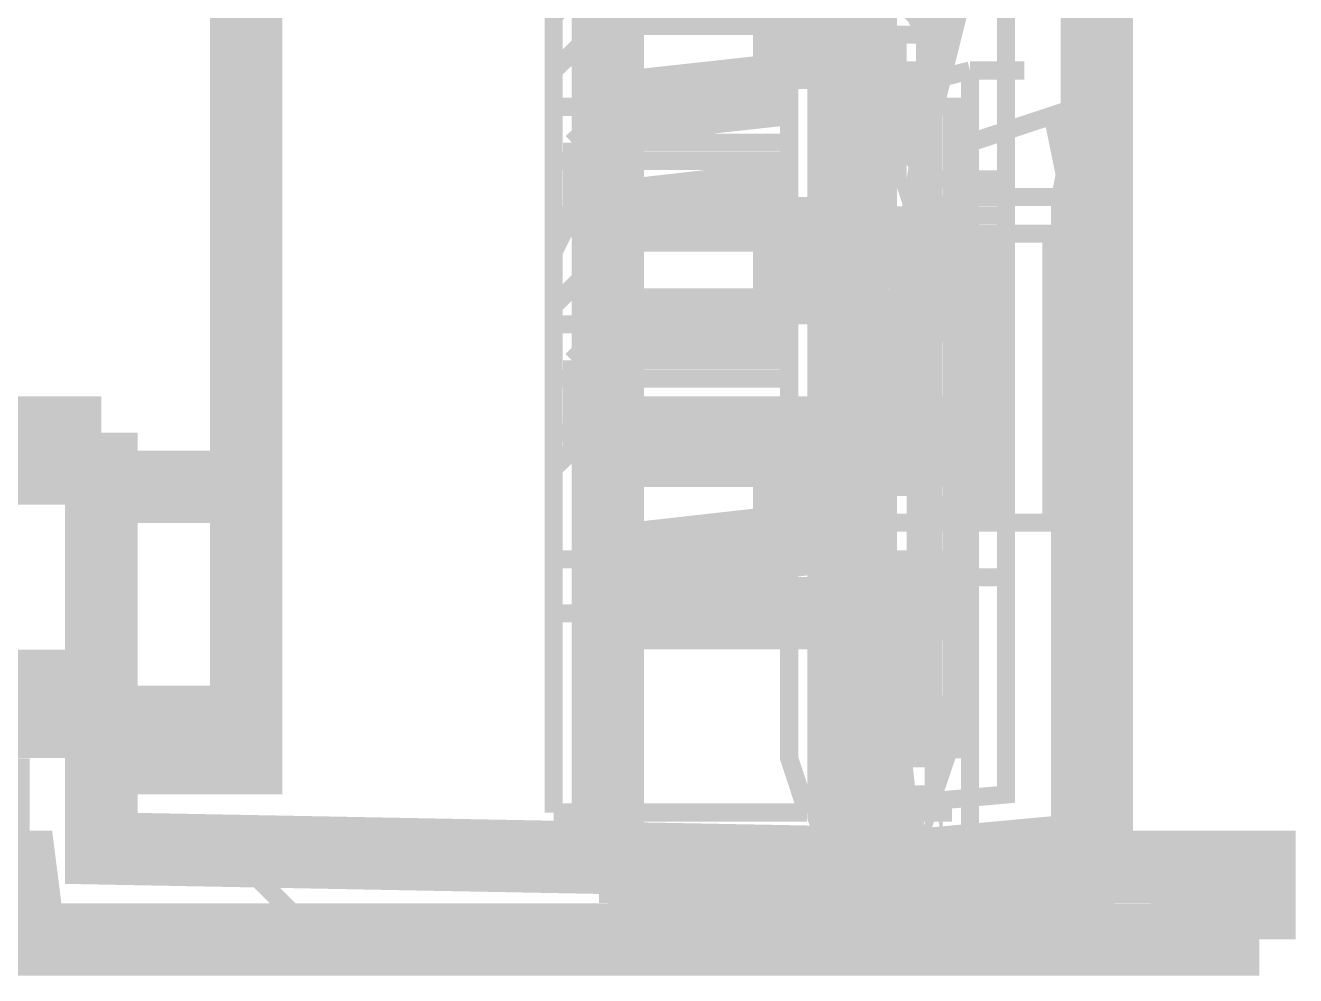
# Model space of a CAD drawing. Header units: metres. Extents: x 2999 to 3164, y 1641 to 1678.
# Drawn here: x 3015.3638 to 3015.5811, y 1650.1362 to 1650.2988 of the extents above; entities that cross this region are included whole.
import ezdxf

# ---------------------------------------------------------------- set-up
doc = ezdxf.new("R2010")
doc.units = ezdxf.units.M
doc.layers.add('BLACK', color=7, linetype='Continuous')

msp = doc.modelspace()

# ---------------------------------------------------------------- linework, layer by layer
at = {"layer": 'BLACK'}
for points, const_width in [([(3015.51304, 1652.5263), (3015.5099, 1652.52316), (3015.5099, 1652.51394), (3015.50675, 1652.47993), (3015.50675, 1650.19818), (3015.5099, 1650.16717), (3015.51304, 1650.1548), (3015.54713, 1650.15795)], 0.01238), ([(3015.50675, 1652.47993), (3015.50375, 1652.47993), (3015.50375, 1650.19818), (3015.50675, 1650.19818)], 0.01238), ([(3015.53155, 1650.29108), (3015.53155, 1650.56969)], 0.0031), ([(3015.49446, 1650.19818), (3015.49446, 1650.51396)], 0.0031), ([(3015.45416, 1650.50774), (3015.45416, 1650.16409)], 0.0031), ([(3015.46345, 1650.50467), (3015.46345, 1650.15795)], 0.0031), ([(3015.54713, 1650.28793), (3015.54713, 1650.4087)], 0.01238), ([(3014.67412, 1650.17024), (3015.36448, 1650.16717), (3015.36133, 1650.16717), (3015.36448, 1650.14237), (3015.54398, 1650.14237), (3015.54398, 1650.1548), (3015.37677, 1650.15795), (3015.37677, 1650.17338), (3015.40157, 1650.17338), (3015.40157, 1650.1796), (3015.35205, 1650.1796), (3015.35205, 1650.32816), (3015.31489, 1650.32816), (3015.31489, 1650.35611), (3015.35205, 1650.35611), (3015.35205, 1650.38083), (3014.68641, 1650.3839)], 0.01238), ([(3015.52233, 1650.31887), (3015.52233, 1650.3158), (3015.5254, 1650.32816)], 0.01238), ([(3015.5254, 1650.32509), (3015.52233, 1650.31887), (3015.52233, 1650.32509), (3015.52233, 1650.30966), (3015.52233, 1650.3158)], 0.01238), ([(3015.46345, 1650.33131), (3015.46345, 1650.1548)], 0.01238), ([(3015.40157, 1650.32816), (3015.40157, 1650.21983)], 0.01238), ([(3015.49446, 1650.30651), (3015.49446, 1650.28793)], 0.01238), ([(3015.49446, 1650.30337), (3015.46652, 1650.30337)], 0.01238), ([(3015.4573, 1650.30337), (3015.45416, 1650.30037), (3015.45416, 1650.28486)], 0.0031), ([(3015.46652, 1650.30037), (3015.46345, 1650.30037), (3015.46038, 1650.29722), (3015.4573, 1650.29408), (3015.45416, 1650.29108), (3015.45416, 1650.28486), (3015.49446, 1650.28486), (3015.49446, 1650.28793)], 0.0031), ([(3015.51919, 1650.28486), (3015.51919, 1650.29722), (3015.5099, 1650.29722), (3015.5099, 1650.28486)], 0.0031), ([(3015.51304, 1650.29722), (3015.51304, 1650.29108), (3015.5099, 1650.29108), (3015.5099, 1650.28486)], 0.0031), ([(3015.5099, 1650.29722), (3015.5099, 1650.28486)], 0.0031), ([(3015.51304, 1650.29722), (3015.51919, 1650.29722)], 0.0031), ([(3015.51304, 1650.29722), (3015.51611, 1650.29722)], 0.0031), ([(3015.51919, 1650.29722), (3015.51919, 1650.28486), (3015.52233, 1650.28486)], 0.0031), ([(3015.51919, 1650.28486), (3015.51919, 1650.29722)], 0.0031), ([(3015.51919, 1650.29722), (3015.52233, 1650.29722)], 0.0031), ([(3015.49446, 1650.28793), (3015.46652, 1650.28486)], 0.01238), ([(3015.54713, 1650.28793), (3015.55013, 1650.28793)], 0.01238), ([(3015.54713, 1650.28793), (3015.55013, 1650.28793)], 0.01238), ([(3015.54713, 1650.26943), (3015.54713, 1650.28793)], 0.01238), ([(3015.54713, 1650.26943), (3015.54713, 1650.28793)], 0.01238), ([(3015.5254, 1650.29108), (3015.51304, 1650.28793), (3015.5099, 1650.27557)], 0.0031), ([(3015.51919, 1650.29108), (3015.51611, 1650.27872), (3015.51611, 1650.27557), (3015.51304, 1650.27872), (3015.51304, 1650.29108)], 0.0031), ([(3015.51919, 1650.29108), (3015.51919, 1650.27557), (3015.51611, 1650.27872), (3015.51611, 1650.29108), (3015.51304, 1650.29108)], 0.0031), ([(3015.51304, 1650.29108), (3015.51304, 1650.27557), (3015.51611, 1650.26628), (3015.51611, 1650.27243), (3015.51919, 1650.29108)], 0.0031), ([(3015.51611, 1650.27243), (3015.5254, 1650.27243), (3015.5254, 1650.29108)], 0.0031), ([(3015.51611, 1650.29108), (3015.51611, 1650.27557), (3015.51919, 1650.26628), (3015.51919, 1650.29108), (3015.51919, 1650.27557), (3015.51611, 1650.27872), (3015.51611, 1650.29108), (3015.51611, 1650.27557), (3015.51919, 1650.26628), (3015.51919, 1650.29108)], 0.0031), ([(3015.53155, 1650.29108), (3015.5254, 1650.29108)], 0.0031), ([(3015.53155, 1650.29108), (3015.53469, 1650.29108)], 0.0031), ([(3015.53155, 1650.27243), (3015.53155, 1650.29108)], 0.0031), ([(3015.53155, 1650.27243), (3015.53155, 1650.29108)], 0.0031), ([(3015.53155, 1650.29108), (3015.53155, 1650.28793)], 0.0031), ([(3015.54713, 1650.26943), (3015.54398, 1650.28486)], 0.01238), ([(3015.49446, 1650.28793), (3015.46345, 1650.28793), (3015.46345, 1650.28486), (3015.46038, 1650.28171), (3015.4573, 1650.27872)], 0.0031), ([(3015.46652, 1650.28793), (3015.46652, 1650.26314)], 0.0031), ([(3015.54713, 1650.26943), (3015.54084, 1650.26943), (3015.54398, 1650.28486), (3015.54713, 1650.28793)], 0.0031), ([(3015.54398, 1650.28486), (3015.54713, 1650.28793)], 0.0031), ([(3015.54398, 1650.28486), (3015.54713, 1650.28793)], 0.0031), ([(3015.45416, 1650.28486), (3015.45416, 1650.27557), (3015.49446, 1650.27557)], 0.0031), ([(3015.46652, 1650.28486), (3015.45416, 1650.28486)], 0.0031), ([(3015.49446, 1650.26943), (3015.49446, 1650.28486)], 0.0031), ([(3015.5099, 1650.17646), (3015.5099, 1650.28486), (3015.5099, 1650.22598)], 0.0031), ([(3015.51919, 1650.28486), (3015.52233, 1650.28486), (3015.52233, 1650.17646)], 0.0031), ([(3015.51919, 1650.17646), (3015.51919, 1650.28486)], 0.0031), ([(3015.54398, 1650.28486), (3015.5254, 1650.27872)], 0.0031), ([(3015.54398, 1650.28486), (3015.54084, 1650.26943), (3015.5254, 1650.26943), (3015.5254, 1650.27872)], 0.0031), ([(3015.54398, 1650.28486), (3015.54713, 1650.28486)], 0.0031), ([(3015.54713, 1650.26943), (3015.54713, 1650.27872), (3015.54398, 1650.28171)], 0.0031), ([(3015.49446, 1650.27872), (3015.4573, 1650.27872)], 0.0031), ([(3015.46652, 1650.26628), (3015.4573, 1650.26628), (3015.4573, 1650.27872)], 0.0031), ([(3015.45416, 1650.27557), (3015.45416, 1650.26628)], 0.0031), ([(3015.46652, 1650.26628), (3015.49446, 1650.26943)], 0.01238), ([(3015.49446, 1650.26943), (3015.49446, 1650.24763)], 0.01238), ([(3015.5099, 1650.27557), (3015.5099, 1650.26628), (3015.51611, 1650.26628)], 0.0031), ([(3015.51611, 1650.27557), (3015.51919, 1650.27557)], 0.0031), ([(3015.53155, 1650.20433), (3015.53155, 1650.27557)], 0.0031), ([(3015.53155, 1650.27557), (3015.53155, 1650.26628)], 0.0031), ([(3015.54713, 1650.26314), (3015.54713, 1650.26943)], 0.01238), ([(3015.53155, 1650.27243), (3015.53155, 1650.16717), (3015.49753, 1650.16409)], 0.0031), ([(3015.53155, 1650.27243), (3015.51611, 1650.27243)], 0.0031), ([(3015.51611, 1650.27243), (3015.51611, 1650.26314)], 0.0031), ([(3015.51611, 1650.27243), (3015.51611, 1650.26314)], 0.0031), ([(3015.51611, 1650.26314), (3015.52233, 1650.26314), (3015.52233, 1650.27243), (3015.51611, 1650.27243)], 0.0031), ([(3015.51611, 1650.27243), (3015.51611, 1650.26314)], 0.0031), ([(3015.52233, 1650.27243), (3015.5254, 1650.27243)], 0.0031), ([(3015.5254, 1650.27243), (3015.5254, 1650.26628)], 0.0031), ([(3015.49446, 1650.26628), (3015.46652, 1650.26628)], 0.01238), ([(3015.51611, 1650.24148), (3015.51611, 1650.25699), (3015.51304, 1650.26314), (3015.51304, 1650.24148)], 0.0031), ([(3015.5254, 1650.26943), (3015.5254, 1650.26314)], 0.0031), ([(3015.54398, 1650.26314), (3015.54713, 1650.26314)], 0.01238), ([(3015.54398, 1650.21369), (3015.54398, 1650.26314)], 0.01238), ([(3015.54713, 1650.26314), (3015.54084, 1650.26314), (3015.54084, 1650.26943), (3015.54713, 1650.26943)], 0.0031), ([(3015.54713, 1650.26314), (3015.54713, 1650.21369)], 0.01238), ([(3015.4573, 1650.26628), (3015.45416, 1650.26006), (3015.45416, 1650.24763)], 0.0031), ([(3015.46652, 1650.26628), (3015.45416, 1650.26628)], 0.0031), ([(3015.5099, 1650.21369), (3015.5099, 1650.26628)], 0.0031), ([(3015.51611, 1650.26628), (3015.51611, 1650.23834), (3015.51304, 1650.25699), (3015.51304, 1650.26628), (3015.51304, 1650.26314)], 0.0031), ([(3015.51611, 1650.26628), (3015.51304, 1650.26628)], 0.0031), ([(3015.5254, 1650.20433), (3015.5254, 1650.26628), (3015.51611, 1650.26628)], 0.0031), ([(3015.51919, 1650.23834), (3015.51919, 1650.26628), (3015.52233, 1650.26628), (3015.51919, 1650.26628), (3015.51611, 1650.26314), (3015.51611, 1650.23834)], 0.0031), ([(3015.51919, 1650.26628), (3015.51611, 1650.26314), (3015.51611, 1650.23834)], 0.0031), ([(3015.51611, 1650.26628), (3015.51919, 1650.26628)], 0.0031), ([(3015.51919, 1650.21669), (3015.51919, 1650.26628)], 0.0031), ([(3015.51919, 1650.21669), (3015.51919, 1650.26628)], 0.0031), ([(3015.51919, 1650.23834), (3015.51919, 1650.26628), (3015.52233, 1650.26628)], 0.0031), ([(3015.52233, 1650.26628), (3015.51919, 1650.26628)], 0.0031), ([(3015.52233, 1650.26628), (3015.52233, 1650.24763)], 0.0031), ([(3015.52233, 1650.26628), (3015.52233, 1650.24763)], 0.0031), ([(3015.53155, 1650.26628), (3015.5254, 1650.26628)], 0.0031), ([(3015.46652, 1650.26314), (3015.46345, 1650.26314), (3015.46345, 1650.26006), (3015.46038, 1650.25699), (3015.4573, 1650.25392), (3015.45416, 1650.25077), (3015.45416, 1650.24763)], 0.0031), ([(3015.46652, 1650.26314), (3015.49446, 1650.26314)], 0.0031), ([(3015.49446, 1650.26314), (3015.46652, 1650.26314)], 0.0031), ([(3015.54084, 1650.26314), (3015.5099, 1650.26314), (3015.52848, 1650.26314), (3015.52233, 1650.26314), (3015.53155, 1650.26314)], 0.0031), ([(3015.51304, 1650.26314), (3015.51304, 1650.24148)], 0.0031), ([(3015.51611, 1650.23834), (3015.51304, 1650.26006), (3015.51304, 1650.26314)], 0.0031), ([(3015.51304, 1650.26314), (3015.51611, 1650.26006), (3015.51611, 1650.23834)], 0.0031), ([(3015.51611, 1650.24148), (3015.51611, 1650.25699), (3015.51304, 1650.26314)], 0.0031), ([(3015.51611, 1650.23834), (3015.51611, 1650.25699), (3015.51919, 1650.26314)], 0.0031), ([(3015.51919, 1650.26314), (3015.51611, 1650.24463)], 0.0031), ([(3015.51611, 1650.26314), (3015.51611, 1650.21369)], 0.0031), ([(3015.51919, 1650.26314), (3015.52233, 1650.26314), (3015.51919, 1650.25699), (3015.51919, 1650.23834)], 0.0031), ([(3015.51919, 1650.24463), (3015.52233, 1650.26314)], 0.0031), ([(3015.52233, 1650.26314), (3015.51919, 1650.25699), (3015.51919, 1650.23834)], 0.0031), ([(3015.51919, 1650.24463), (3015.52233, 1650.26314)], 0.0031), ([(3015.5254, 1650.26314), (3015.5254, 1650.21369)], 0.0031), ([(3015.52848, 1650.21369), (3015.52848, 1650.26314)], 0.0031), ([(3015.53155, 1650.26314), (3015.54398, 1650.26314)], 0.0031), ([(3015.53155, 1650.26314), (3015.53469, 1650.26314)], 0.0031), ([(3015.53155, 1650.26314), (3015.53155, 1650.21369)], 0.0031), ([(3015.54084, 1650.26314), (3015.54084, 1650.21369)], 0.0031), ([(3015.54084, 1650.26314), (3015.54084, 1650.21369)], 0.0031), ([(3015.54713, 1650.26314), (3015.54713, 1650.21369)], 0.0031), ([(3015.50675, 1650.25699), (3015.5099, 1650.25699), (3015.5099, 1650.26006)], 0.0031), ([(3015.50675, 1650.25699), (3015.50675, 1650.1796)], 0.0031), ([(3015.49446, 1650.24763), (3015.46652, 1650.24763)], 0.01238), ([(3015.46652, 1650.24763), (3015.49446, 1650.25077)], 0.0031), ([(3015.51611, 1650.24148), (3015.51304, 1650.24148), (3015.51304, 1650.25077)], 0.0031), ([(3015.51304, 1650.21983), (3015.51304, 1650.25077), (3015.51304, 1650.24148)], 0.0031), ([(3015.51611, 1650.25077), (3015.51611, 1650.21983), (3015.51611, 1650.22912)], 0.0031), ([(3015.46652, 1650.24763), (3015.45416, 1650.24763)], 0.0031), ([(3015.46652, 1650.24763), (3015.46652, 1650.19818), (3015.45416, 1650.19818)], 0.0031), ([(3015.49446, 1650.24763), (3015.45416, 1650.24763)], 0.0031), ([(3015.45416, 1650.24763), (3015.45416, 1650.23834)], 0.0031), ([(3015.49446, 1650.24763), (3015.49446, 1650.23834), (3015.45416, 1650.23834)], 0.0031), ([(3015.46652, 1650.24763), (3015.46345, 1650.24763), (3015.46038, 1650.24463), (3015.4573, 1650.24148)], 0.0031), ([(3015.5254, 1650.18889), (3015.5254, 1650.24763)], 0.0031), ([(3015.51919, 1650.23834), (3015.51919, 1650.24463)], 0.0031), ([(3015.4573, 1650.22598), (3015.4573, 1650.24148)], 0.0031), ([(3015.49446, 1650.24148), (3015.4573, 1650.24148)], 0.0031), ([(3015.45416, 1650.23834), (3015.45416, 1650.22912)], 0.0031), ([(3015.49446, 1650.22912), (3015.49446, 1650.23834)], 0.0031), ([(3015.51611, 1650.23534), (3015.51611, 1650.21983), (3015.51611, 1650.22912), (3015.51304, 1650.21983)], 0.0031), ([(3015.51611, 1650.23834), (3015.51919, 1650.23834)], 0.0031), ([(3015.51611, 1650.23834), (3015.51919, 1650.23834)], 0.0031), ([(3015.51611, 1650.23834), (3015.51919, 1650.23834)], 0.0031), ([(3015.52233, 1650.21669), (3015.52233, 1650.21983), (3015.51919, 1650.23534), (3015.51611, 1650.23534), (3015.51919, 1650.21983), (3015.51919, 1650.21669)], 0.0031), ([(3015.51611, 1650.23534), (3015.51611, 1650.23219), (3015.51919, 1650.23219), (3015.51919, 1650.23534)], 0.0031), ([(3015.51611, 1650.23534), (3015.51919, 1650.21983), (3015.51919, 1650.21669)], 0.0031), ([(3015.51919, 1650.22912), (3015.51919, 1650.21983), (3015.51919, 1650.23534)], 0.0031), ([(3015.52233, 1650.21669), (3015.52233, 1650.21983), (3015.51919, 1650.23534)], 0.0031), ([(3015.37677, 1650.22912), (3015.35205, 1650.22912)], 0.01238), ([(3015.37677, 1650.22298), (3015.37677, 1650.22912)], 0.01238), ([(3015.46652, 1650.2074), (3015.49446, 1650.21054), (3015.49446, 1650.22912), (3015.46652, 1650.22912)], 0.01238), ([(3015.49446, 1650.22598), (3015.46652, 1650.22598)], 0.01238), ([(3015.5099, 1650.20433), (3015.5099, 1650.23219)], 0.0031), ([(3015.51304, 1650.23219), (3015.51304, 1650.21983)], 0.0031), ([(3015.51611, 1650.21983), (3015.51611, 1650.23219)], 0.0031), ([(3015.51611, 1650.21983), (3015.51611, 1650.23219)], 0.0031), ([(3015.51919, 1650.23219), (3015.51919, 1650.21983)], 0.0031), ([(3015.52233, 1650.23219), (3015.52233, 1650.21669)], 0.0031), ([(3015.52233, 1650.23219), (3015.52233, 1650.21669)], 0.0031), ([(3015.46652, 1650.22912), (3015.45416, 1650.22912)], 0.0031), ([(3015.5099, 1650.20433), (3015.5099, 1650.22912)], 0.0031), ([(3015.51611, 1650.22912), (3015.51919, 1650.22912)], 0.0031), ([(3015.51611, 1650.22912), (3015.51919, 1650.22912)], 0.0031), ([(3015.35205, 1650.22298), (3015.37677, 1650.22298)], 0.01238), ([(3015.37677, 1650.18575), (3015.37677, 1650.22298)], 0.01238), ([(3015.37677, 1650.21983), (3015.40157, 1650.21983), (3015.40157, 1650.1796)], 0.01238), ([(3015.4573, 1650.22598), (3015.45416, 1650.22298), (3015.45416, 1650.2074)], 0.0031), ([(3015.46652, 1650.22598), (3015.4573, 1650.22598)], 0.0031), ([(3015.54713, 1650.21369), (3015.54398, 1650.21369)], 0.01238), ([(3015.54713, 1650.21369), (3015.54713, 1650.15795)], 0.01238), ([(3015.52233, 1650.21669), (3015.51919, 1650.21669)], 0.0031), ([(3015.51919, 1650.21669), (3015.52233, 1650.21669)], 0.0031), ([(3015.54084, 1650.21369), (3015.5099, 1650.21369)], 0.0031), ([(3015.51611, 1650.21369), (3015.5099, 1650.21369)], 0.0031), ([(3015.5099, 1650.21369), (3015.5099, 1650.16409)], 0.0031), ([(3015.52233, 1650.21369), (3015.51611, 1650.21369)], 0.0031), ([(3015.52233, 1650.21369), (3015.51611, 1650.21369)], 0.0031), ([(3015.52233, 1650.21369), (3015.52233, 1650.20433), (3015.51611, 1650.20433), (3015.51611, 1650.21369)], 0.0031), ([(3015.51611, 1650.21369), (3015.52848, 1650.21369), (3015.52233, 1650.21369), (3015.53155, 1650.21369)], 0.0031), ([(3015.51611, 1650.20433), (3015.51611, 1650.21369)], 0.0031), ([(3015.51611, 1650.20433), (3015.51611, 1650.21369)], 0.0031), ([(3015.51611, 1650.21369), (3015.51611, 1650.20433)], 0.0031), ([(3015.5254, 1650.21369), (3015.5254, 1650.1548)], 0.0031), ([(3015.54084, 1650.21369), (3015.54084, 1650.15795), (3015.5254, 1650.1548)], 0.0031), ([(3015.53155, 1650.21369), (3015.54713, 1650.21369)], 0.0031), ([(3015.53155, 1650.21369), (3015.53469, 1650.21369)], 0.0031), ([(3015.54084, 1650.21369), (3015.54398, 1650.21369)], 0.0031), ([(3015.5099, 1650.21054), (3015.5099, 1650.17646)], 0.0031), ([(3015.46652, 1650.2074), (3015.45416, 1650.2074)], 0.0031), ([(3015.51919, 1650.2074), (3015.51304, 1650.2074)], 0.0031), ([(3015.51304, 1650.2074), (3015.51611, 1650.2074)], 0.0031), ([(3015.51304, 1650.17646), (3015.51304, 1650.2074)], 0.0031), ([(3015.51611, 1650.2074), (3015.51304, 1650.2074)], 0.0031), ([(3015.51611, 1650.2074), (3015.51919, 1650.2074)], 0.0031), ([(3015.52233, 1650.2074), (3015.51919, 1650.2074)], 0.0031), ([(3015.51919, 1650.2074), (3015.51919, 1650.16717)], 0.0031), ([(3015.46652, 1650.19818), (3015.50375, 1650.19818), (3015.50375, 1650.16409), (3015.50675, 1650.1548), (3015.5099, 1650.15166)], 0.01238), ([(3015.50675, 1650.19818), (3015.50375, 1650.19818), (3015.50375, 1650.16717), (3015.50675, 1650.15166)], 0.01238), ([(3015.50675, 1650.19818), (3015.5099, 1650.16717), (3015.51304, 1650.1548)], 0.01238), ([(3015.53155, 1650.20433), (3015.52233, 1650.20433)], 0.0031), ([(3015.5254, 1650.16409), (3015.5254, 1650.20433)], 0.0031), ([(3015.51304, 1650.17338), (3015.51304, 1650.18575), (3015.51304, 1650.1826), (3015.51304, 1650.19196), (3015.51304, 1650.18889), (3015.51304, 1650.19818), (3015.51304, 1650.19504), (3015.51304, 1650.20125), (3015.51611, 1650.20125)], 0.0031), ([(3015.51304, 1650.20125), (3015.51611, 1650.20125)], 0.0031), ([(3015.51611, 1650.19818), (3015.51304, 1650.19504), (3015.51304, 1650.20125)], 0.0031), ([(3015.51304, 1650.20125), (3015.51611, 1650.20125)], 0.0031), ([(3015.51611, 1650.1796), (3015.51611, 1650.20125), (3015.51919, 1650.20125)], 0.0031), ([(3015.51611, 1650.20125), (3015.51919, 1650.1796), (3015.51919, 1650.17338), (3015.51919, 1650.1826)], 0.0031), ([(3015.51611, 1650.1826), (3015.51611, 1650.17338), (3015.51611, 1650.20125)], 0.0031), ([(3015.51919, 1650.20125), (3015.51919, 1650.17338), (3015.51919, 1650.1826)], 0.0031), ([(3015.51919, 1650.20125), (3015.52233, 1650.20125)], 0.0031), ([(3015.52233, 1650.20125), (3015.51919, 1650.20125)], 0.0031), ([(3015.51919, 1650.20125), (3015.52233, 1650.20125)], 0.0031), ([(3015.52233, 1650.20125), (3015.5254, 1650.20125)], 0.0031), ([(3015.52233, 1650.20125), (3015.52233, 1650.19504), (3015.52233, 1650.19818)], 0.0031), ([(3015.52233, 1650.19504), (3015.52233, 1650.20125)], 0.0031), ([(3015.45416, 1650.19818), (3015.46652, 1650.19818)], 0.0031), ([(3015.45416, 1650.19818), (3015.46652, 1650.19818), (3015.46652, 1650.16409)], 0.0031), ([(3015.46652, 1650.19818), (3015.46652, 1650.16409)], 0.0031), ([(3015.49446, 1650.19818), (3015.49446, 1650.17338), (3015.49753, 1650.16409)], 0.0031), ([(3015.49446, 1650.19818), (3015.49446, 1650.17338), (3015.49753, 1650.16409)], 0.0031), ([(3015.51611, 1650.19818), (3015.51611, 1650.17338), (3015.51304, 1650.17338)], 0.0031), ([(3015.51304, 1650.19818), (3015.51611, 1650.19818)], 0.0031), ([(3015.51304, 1650.19818), (3015.51304, 1650.19504), (3015.51611, 1650.19818)], 0.0031), ([(3015.51304, 1650.19818), (3015.51611, 1650.19818)], 0.0031), ([(3015.51611, 1650.19818), (3015.51919, 1650.19818)], 0.0031), ([(3015.51611, 1650.19818), (3015.51611, 1650.18889)], 0.0031), ([(3015.51611, 1650.19818), (3015.51919, 1650.19818)], 0.0031), ([(3015.51611, 1650.19818), (3015.51919, 1650.19818)], 0.0031), ([(3015.51611, 1650.19818), (3015.51919, 1650.19818)], 0.0031), ([(3015.51611, 1650.19818), (3015.51611, 1650.19504), (3015.51611, 1650.19818), (3015.51611, 1650.19504)], 0.0031), ([(3015.51611, 1650.19818), (3015.51919, 1650.19818)], 0.0031), ([(3015.51919, 1650.19818), (3015.51919, 1650.17646)], 0.0031), ([(3015.51919, 1650.17338), (3015.51919, 1650.19818), (3015.51919, 1650.19504)], 0.0031), ([(3015.51919, 1650.19818), (3015.52233, 1650.19818)], 0.0031), ([(3015.51919, 1650.19818), (3015.52233, 1650.19818)], 0.0031), ([(3015.51919, 1650.19818), (3015.52233, 1650.19818), (3015.52233, 1650.1796), (3015.51919, 1650.1796)], 0.0031), ([(3015.51919, 1650.19818), (3015.52233, 1650.19818)], 0.0031), ([(3015.51919, 1650.19504), (3015.51919, 1650.19818)], 0.0031), ([(3015.51919, 1650.19818), (3015.52233, 1650.19818)], 0.0031), ([(3015.52233, 1650.1796), (3015.52233, 1650.19818)], 0.0031), ([(3015.52233, 1650.19818), (3015.52233, 1650.19504)], 0.0031), ([(3015.51304, 1650.19504), (3015.51611, 1650.19504)], 0.0031), ([(3015.51919, 1650.1826), (3015.51611, 1650.19504), (3015.51919, 1650.19504)], 0.0031), ([(3015.51611, 1650.1826), (3015.51611, 1650.19504)], 0.0031), ([(3015.51919, 1650.19504), (3015.52233, 1650.19504)], 0.0031), ([(3015.52233, 1650.19504), (3015.5254, 1650.19504)], 0.0031), ([(3015.52233, 1650.19504), (3015.5254, 1650.19504)], 0.0031), ([(3015.51304, 1650.19196), (3015.51304, 1650.1826)], 0.0031), ([(3015.51304, 1650.18889), (3015.51304, 1650.19196)], 0.0031), ([(3015.51304, 1650.19196), (3015.51611, 1650.19196)], 0.0031), ([(3015.51611, 1650.19196), (3015.51919, 1650.19196)], 0.0031), ([(3015.37677, 1650.18575), (3015.35205, 1650.18575)], 0.01238), ([(3015.37677, 1650.1796), (3015.37677, 1650.18575)], 0.01238), ([(3015.51611, 1650.18889), (3015.51304, 1650.18889)], 0.0031), ([(3015.51304, 1650.18889), (3015.51611, 1650.18889)], 0.0031), ([(3015.51611, 1650.18575), (3015.51304, 1650.18575)], 0.0031), ([(3015.51304, 1650.18575), (3015.51611, 1650.18575)], 0.0031), ([(3015.51304, 1650.1826), (3015.51304, 1650.18575)], 0.0031), ([(3015.51304, 1650.18575), (3015.51611, 1650.18575)], 0.0031), ([(3015.51611, 1650.1796), (3015.51611, 1650.17338), (3015.51611, 1650.18575)], 0.0031), ([(3015.51611, 1650.1826), (3015.51919, 1650.1826)], 0.0031), ([(3015.51611, 1650.1796), (3015.51611, 1650.1826)], 0.0031), ([(3015.51611, 1650.1826), (3015.51919, 1650.1826)], 0.0031), ([(3015.51611, 1650.1826), (3015.51919, 1650.1826)], 0.0031), ([(3015.51919, 1650.1826), (3015.51611, 1650.1826)], 0.0031), ([(3015.51919, 1650.1796), (3015.51919, 1650.1826)], 0.0031), ([(3015.51919, 1650.1826), (3015.52233, 1650.1826)], 0.0031), ([(3015.51919, 1650.1826), (3015.51919, 1650.17338)], 0.0031), ([(3015.37984, 1650.17338), (3015.37362, 1650.1796)], 0.0031), ([(3015.5099, 1650.17646), (3015.5099, 1650.1796), (3015.50675, 1650.1796)], 0.0031), ([(3015.51304, 1650.17646), (3015.51304, 1650.1796), (3015.51611, 1650.1796), (3015.51611, 1650.17646)], 0.0031), ([(3015.51611, 1650.17338), (3015.51611, 1650.1796)], 0.0031), ([(3015.51611, 1650.1796), (3015.51919, 1650.1796)], 0.0031), ([(3015.51919, 1650.1796), (3015.52233, 1650.1796)], 0.0031), ([(3015.51919, 1650.1796), (3015.52233, 1650.1796)], 0.0031), ([(3015.51919, 1650.1796), (3015.52233, 1650.1796)], 0.0031), ([(3015.51919, 1650.1796), (3015.51919, 1650.17646)], 0.0031), ([(3015.52233, 1650.1796), (3015.52233, 1650.17646), (3015.51919, 1650.17646), (3015.51919, 1650.1796)], 0.0031), ([(3015.51919, 1650.1796), (3015.51919, 1650.17646)], 0.0031), ([(3015.52233, 1650.1796), (3015.52233, 1650.17646)], 0.0031), ([(3015.52233, 1650.1796), (3015.52233, 1650.17338)], 0.0031), ([(3015.52233, 1650.17646), (3015.52233, 1650.1796)], 0.0031), ([(3015.5099, 1650.16409), (3015.5099, 1650.17646), (3015.5099, 1650.17024), (3015.51304, 1650.16717), (3015.51304, 1650.16409)], 0.0031), ([(3015.5099, 1650.17646), (3015.5099, 1650.16409)], 0.0031), ([(3015.51304, 1650.17646), (3015.51304, 1650.17338)], 0.0031), ([(3015.51611, 1650.17646), (3015.51304, 1650.17646)], 0.0031), ([(3015.51304, 1650.17646), (3015.51304, 1650.16717)], 0.0031), ([(3015.51611, 1650.17646), (3015.51611, 1650.17338)], 0.0031), ([(3015.51611, 1650.17338), (3015.51611, 1650.17646)], 0.0031), ([(3015.52233, 1650.17646), (3015.51919, 1650.17646)], 0.0031), ([(3015.51919, 1650.16409), (3015.51919, 1650.17338), (3015.52233, 1650.17646)], 0.0031), ([(3015.51919, 1650.16409), (3015.51919, 1650.17646)], 0.0031), ([(3015.51919, 1650.17646), (3015.51919, 1650.17338)], 0.0031), ([(3015.51919, 1650.16409), (3015.51919, 1650.17646)], 0.0031), ([(3015.51919, 1650.17646), (3015.52233, 1650.17646)], 0.0031), ([(3015.51919, 1650.17646), (3015.51919, 1650.16717), (3015.52233, 1650.17646)], 0.0031), ([(3015.52233, 1650.17646), (3015.52233, 1650.17338)], 0.0031), ([(3015.51304, 1650.17338), (3015.51611, 1650.17338)], 0.0031), ([(3015.51611, 1650.17338), (3015.51304, 1650.17338)], 0.0031), ([(3015.51304, 1650.17338), (3015.51611, 1650.17338)], 0.0031), ([(3015.51304, 1650.17338), (3015.51611, 1650.17338)], 0.0031), ([(3015.51611, 1650.17338), (3015.51919, 1650.17338)], 0.0031), ([(3015.51611, 1650.17338), (3015.51919, 1650.17338)], 0.0031), ([(3015.51611, 1650.17338), (3015.51919, 1650.17338)], 0.0031), ([(3015.51611, 1650.17338), (3015.51919, 1650.17338)], 0.0031), ([(3015.51611, 1650.17338), (3015.51919, 1650.17338)], 0.0031), ([(3015.51611, 1650.17338), (3015.51919, 1650.17338)], 0.0031), ([(3015.51919, 1650.17338), (3015.51611, 1650.17338)], 0.0031), ([(3015.51611, 1650.17338), (3015.51919, 1650.17338)], 0.0031), ([(3015.51919, 1650.17338), (3015.52233, 1650.17338)], 0.0031), ([(3015.51919, 1650.17338), (3015.52233, 1650.17338)], 0.0031), ([(3015.52233, 1650.17338), (3015.51919, 1650.17338)], 0.0031), ([(3015.51919, 1650.17338), (3015.52233, 1650.17338)], 0.0031), ([(3015.51919, 1650.17338), (3015.52233, 1650.17338)], 0.0031), ([(3015.51919, 1650.17338), (3015.52233, 1650.17338)], 0.0031), ([(3015.52233, 1650.17338), (3015.51919, 1650.17338)], 0.0031), ([(3015.51919, 1650.17338), (3015.52233, 1650.17338)], 0.0031), ([(3015.51919, 1650.17338), (3015.52233, 1650.17338)], 0.0031), ([(3015.51919, 1650.17338), (3015.52233, 1650.17338)], 0.0031), ([(3015.51304, 1650.16717), (3015.51919, 1650.16717)], 0.0031), ([(3015.51304, 1650.16717), (3015.51611, 1650.16717)], 0.0031), ([(3015.51611, 1650.16717), (3015.51919, 1650.16717)], 0.0031), ([(3015.51611, 1650.16717), (3015.51919, 1650.16717)], 0.0031), ([(3015.46652, 1650.16409), (3015.45416, 1650.16409)], 0.0031), ([(3015.46652, 1650.16409), (3015.45416, 1650.16409)], 0.0031), ([(3015.4573, 1650.16409), (3015.46652, 1650.16409)], 0.0031), ([(3015.46345, 1650.16409), (3015.46652, 1650.16409)], 0.0031), ([(3015.46652, 1650.16409), (3015.49753, 1650.16409)], 0.0031), ([(3015.5099, 1650.16409), (3015.51919, 1650.16409), (3015.51304, 1650.16409)], 0.0031), ([(3015.51304, 1650.16409), (3015.51611, 1650.16409)], 0.0031), ([(3015.51919, 1650.16409), (3015.52233, 1650.16409)], 0.0031), ([(3015.51304, 1650.1548), (3015.5099, 1650.15166), (3015.54084, 1650.15166), (3015.54713, 1650.15795)], 0.01238), ([(3015.51304, 1650.1548), (3015.5099, 1650.15166)], 0.01238), ([(3015.54713, 1650.1548), (3015.54084, 1650.15166)], 0.01238), ([(3015.54713, 1650.1548), (3015.54398, 1650.15166), (3015.54084, 1650.15166)], 0.01238), ([(3015.56249, 1650.14237), (3015.56249, 1650.1548), (3015.54398, 1650.1548)], 0.01238), ([(3015.57492, 1650.14237), (3015.57492, 1650.1548), (3015.56249, 1650.1548)], 0.01238), ([(3015.41393, 1650.14237), (3015.39842, 1650.15795)], 0.0031), ([(3015.46652, 1650.15795), (3015.46345, 1650.15795)], 0.0031), ([(3015.46345, 1650.15795), (3015.46345, 1650.14859)], 0.0031), ([(3015.46652, 1650.15795), (3015.46345, 1650.15795), (3015.46345, 1650.14859)], 0.0031), ([(3015.46345, 1650.15795), (3015.46652, 1650.15795)], 0.0031), ([(3015.54084, 1650.15166), (3015.54084, 1650.15795)], 0.0031), ([(3015.54084, 1650.15795), (3015.54713, 1650.15795)], 0.0031), ([(3015.54713, 1650.15795), (3015.54713, 1650.1548)], 0.0031), ([(3015.54713, 1650.15795), (3015.54713, 1650.1548)], 0.0031), ([(3015.46652, 1650.14859), (3015.5099, 1650.15166)], 0.01238), ([(3015.47581, 1650.14237), (3015.46345, 1650.1548)], 0.0031), ([(3015.46345, 1650.14859), (3015.46652, 1650.1548)], 0.0031), ([(3015.52233, 1650.15166), (3015.5254, 1650.15166), (3015.5254, 1650.1548)], 0.0031), ([(3015.5254, 1650.1548), (3015.52848, 1650.1548)], 0.0031), ([(3015.54084, 1650.14237), (3015.53155, 1650.1548)], 0.0031), ([(3015.46345, 1650.14859), (3015.46652, 1650.15166)], 0.0031), ([(3015.46345, 1650.14859), (3015.46652, 1650.15166)], 0.0031), ([(3015.50675, 1650.15166), (3015.5099, 1650.15166)], 0.0031), ([(3015.46345, 1650.14859), (3015.46652, 1650.14859)], 0.0031), ([(3015.46345, 1650.14859), (3015.46652, 1650.14859)], 0.0031), ([(3014.67412, 1650.14237), (3015.36448, 1650.14237)], 0.01238), ([(3015.56249, 1650.14237), (3015.54398, 1650.14237)], 0.01238), ([(3015.57492, 1650.14237), (3015.56249, 1650.14237)], 0.01238)]:
    msp.add_lwpolyline(points, dxfattribs=dict(at, const_width=const_width))
at = {"layer": 'BLACK', "const_width": 0.0031}
for points in [[(3015.51304, 1650.36225), (3015.51304, 1650.39019), (3015.51304, 1650.36847), (3015.51611, 1650.39019), (3015.51304, 1650.36225)], [(3015.5099, 1650.32816), (3015.51304, 1650.30651), (3015.51611, 1650.30037), (3015.51611, 1650.30651), (3015.51919, 1650.32816), (3015.51611, 1650.34981), (3015.51611, 1650.3591), (3015.51304, 1650.34981), (3015.5099, 1650.32816)], [(3015.5099, 1650.32816), (3015.51304, 1650.30651), (3015.51611, 1650.30037), (3015.51611, 1650.30651), (3015.51919, 1650.32816), (3015.51611, 1650.34981), (3015.51611, 1650.3591), (3015.51304, 1650.34981), (3015.5099, 1650.32816)], [(3015.51304, 1650.34682), (3015.51304, 1650.35296), (3015.51611, 1650.35611), (3015.51611, 1650.3591), (3015.51611, 1650.35611), (3015.51919, 1650.35611), (3015.51919, 1650.30337), (3015.51611, 1650.30037), (3015.51304, 1650.30337), (3015.51304, 1650.34682)], [(3015.51304, 1650.34682), (3015.51304, 1650.35296), (3015.51611, 1650.35611), (3015.51611, 1650.3591), (3015.51611, 1650.35611), (3015.51919, 1650.35611), (3015.51919, 1650.30337), (3015.51611, 1650.30037), (3015.51304, 1650.30337), (3015.51304, 1650.34682)], [(3015.51919, 1650.29108), (3015.51611, 1650.27872), (3015.51611, 1650.27557), (3015.51304, 1650.27872), (3015.51304, 1650.29108), (3015.51304, 1650.27557), (3015.51611, 1650.26628), (3015.51611, 1650.27243), (3015.51919, 1650.29108)], [(3015.51919, 1650.30651), (3015.51919, 1650.30966), (3015.51611, 1650.30651), (3015.51919, 1650.30037), (3015.51919, 1650.30337), (3015.51611, 1650.30651), (3015.51919, 1650.30651)], [(3015.54713, 1650.28793), (3015.54398, 1650.28486), (3015.54713, 1650.28793)], [(3015.51611, 1650.23834), (3015.51611, 1650.25699), (3015.51919, 1650.26314), (3015.51611, 1650.24463), (3015.51611, 1650.23834)], [(3015.52233, 1650.26314), (3015.51611, 1650.26314), (3015.52848, 1650.26314), (3015.52233, 1650.26314)], [(3015.51304, 1650.23219), (3015.51611, 1650.23219), (3015.51611, 1650.25077), (3015.51304, 1650.25077), (3015.51304, 1650.23219)], [(3015.51611, 1650.23834), (3015.51919, 1650.23834), (3015.51919, 1650.24463), (3015.51611, 1650.24463), (3015.51611, 1650.23834)], [(3015.51611, 1650.22912), (3015.51304, 1650.21983), (3015.51611, 1650.21983), (3015.51611, 1650.22912)], [(3015.51611, 1650.23834), (3015.51919, 1650.23834), (3015.51611, 1650.23834)], [(3015.51611, 1650.21983), (3015.51919, 1650.21983), (3015.51919, 1650.22912), (3015.51611, 1650.22912), (3015.51611, 1650.21983)], [(3015.51304, 1650.17646), (3015.51304, 1650.16717), (3015.51919, 1650.16717), (3015.52233, 1650.17646), (3015.52233, 1650.2074), (3015.51304, 1650.2074), (3015.51304, 1650.17646)], [(3015.51304, 1650.20125), (3015.51611, 1650.20125), (3015.51304, 1650.20125)], [(3015.51611, 1650.20125), (3015.51919, 1650.1796), (3015.51919, 1650.20125), (3015.51611, 1650.20125)], [(3015.51611, 1650.20125), (3015.51919, 1650.20125), (3015.51611, 1650.20125)], [(3015.51611, 1650.20125), (3015.51611, 1650.19818), (3015.51611, 1650.20125)], [(3015.51919, 1650.19504), (3015.51919, 1650.20125), (3015.51919, 1650.19504)], [(3015.51919, 1650.19818), (3015.51919, 1650.19504), (3015.51919, 1650.19818)], [(3015.52233, 1650.19504), (3015.52233, 1650.19818), (3015.52233, 1650.19504)], [(3015.51919, 1650.1826), (3015.51919, 1650.19504), (3015.51919, 1650.1826)], [(3015.51611, 1650.19196), (3015.51304, 1650.19196), (3015.51611, 1650.19196)], [(3015.51304, 1650.1826), (3015.51611, 1650.1826), (3015.51304, 1650.1826)], [(3015.51611, 1650.1826), (3015.51919, 1650.1826), (3015.51611, 1650.1826)], [(3015.51919, 1650.1826), (3015.51919, 1650.1796), (3015.51919, 1650.1826)], [(3015.51611, 1650.17646), (3015.51919, 1650.17646), (3015.51919, 1650.1796), (3015.51611, 1650.1796), (3015.51611, 1650.17646)], [(3015.51611, 1650.1796), (3015.51611, 1650.17338), (3015.51611, 1650.1796)], [(3015.51611, 1650.1796), (3015.51611, 1650.17646), (3015.51611, 1650.1796)], [(3015.51919, 1650.17646), (3015.51919, 1650.1796), (3015.51919, 1650.17646)], [(3015.51304, 1650.17646), (3015.51304, 1650.16717), (3015.51304, 1650.17646)], [(3015.51611, 1650.17646), (3015.51611, 1650.17338), (3015.51611, 1650.17646)], [(3015.51919, 1650.17646), (3015.51919, 1650.17338), (3015.51919, 1650.17646)], [(3015.51919, 1650.17338), (3015.51919, 1650.17646), (3015.51919, 1650.17338)], [(3015.51611, 1650.17338), (3015.51919, 1650.17338), (3015.51611, 1650.17338)]]:
    msp.add_lwpolyline(points, close=True, dxfattribs=at)

doc.saveas('drawing.dxf')
